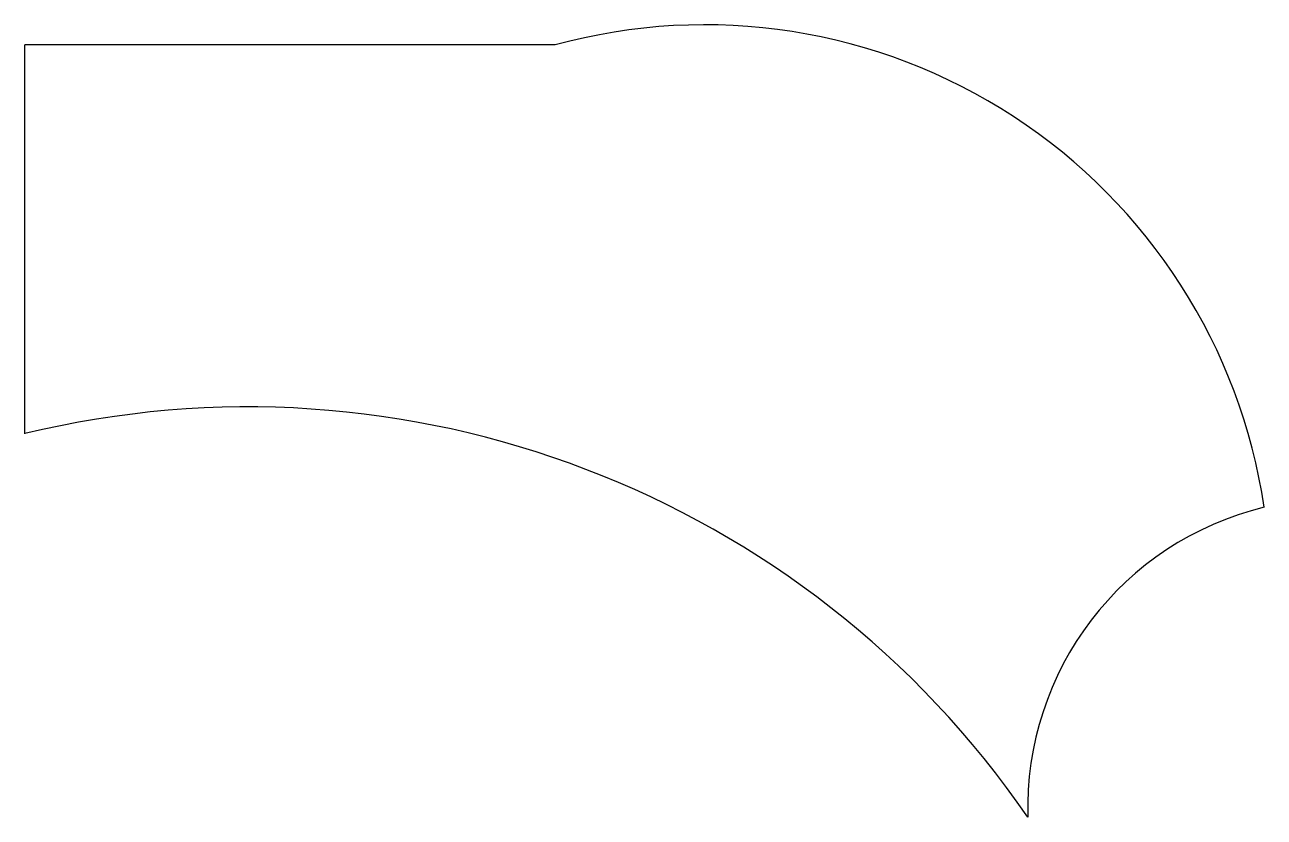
# Model space of a CAD drawing. Header units: millimetres. Extents: x 33 to 308, y 37 to 213.
import ezdxf

# ---------------------------------------------------------------- set-up
doc = ezdxf.new("R2010")
doc.units = ezdxf.units.MM

msp = doc.modelspace()

# ---------------------------------------------------------------- linework, layer by layer
msp.add_line((150.34, 208.31), (32.72, 208.31))
msp.add_lwpolyline([(32.72, 122.13), (32.72, 208.31)])
msp.add_lwpolyline([(307.57, 105.83, 0.354406), (255.16, 37.12)], format="xyb")
for centre, radius, start, end in [((183.5, 87.34), 125.44, 8.4759, 105.3273), ((82.21, -81.87), 209.93, 34.5288, 103.6376)]:
    msp.add_arc(centre, radius, start, end)

doc.saveas('drawing.dxf')
